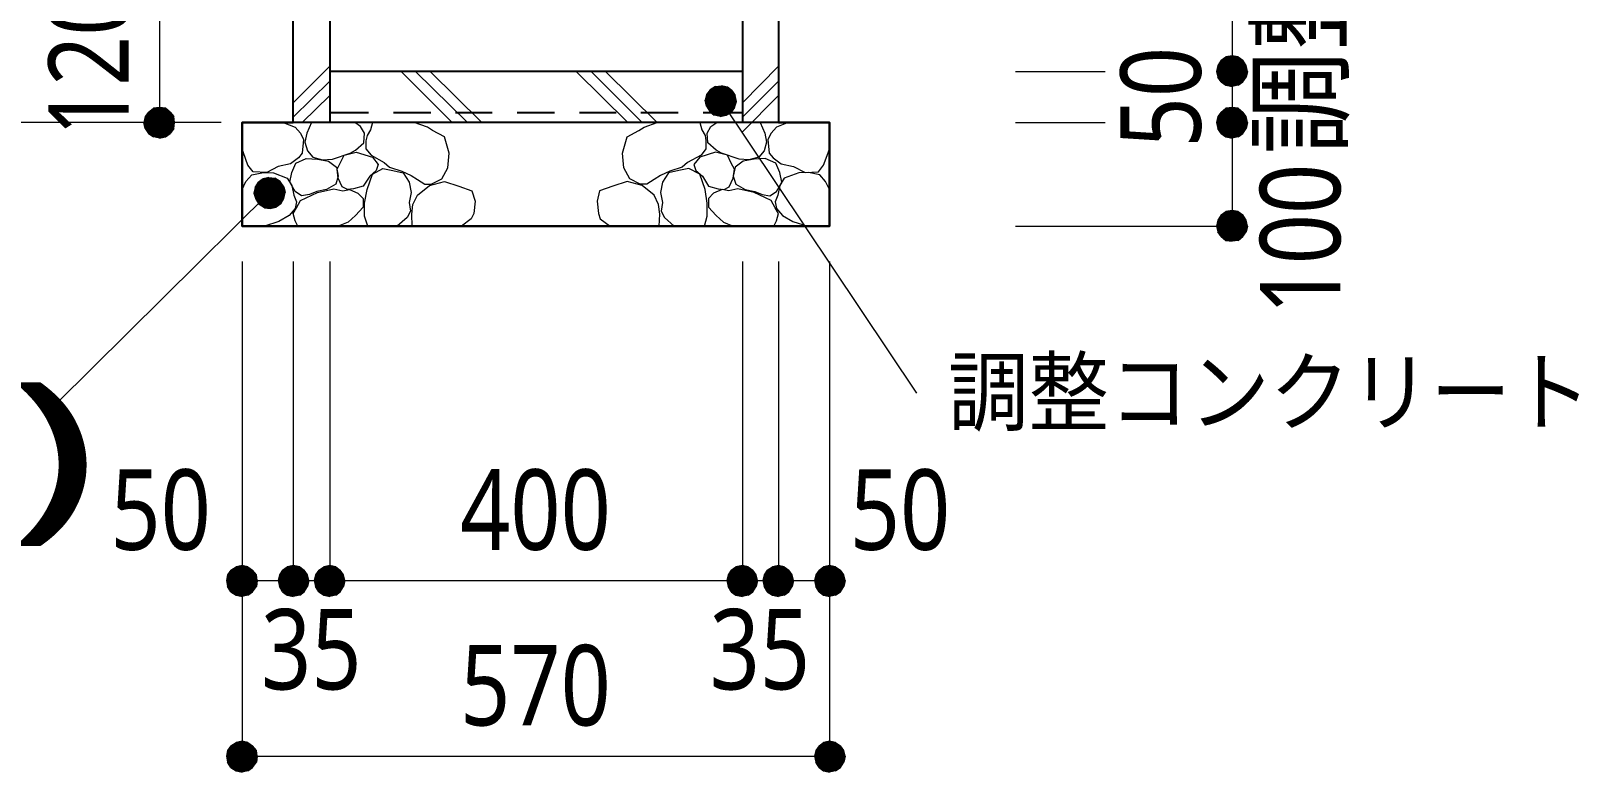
# Model space of a CAD drawing. Header units: millimetres. Extents: x 0 to 420, y 0 to 297.
# Drawn here: x 152 to 202.1, y 201.1 to 225.1 of the extents above; entities that cross this region are included whole.
import ezdxf
from ezdxf.enums import TextEntityAlignment as Align

# ---------------------------------------------------------------- set-up
doc = ezdxf.new("R2010")
doc.units = ezdxf.units.MM
doc.styles.add('kst32b', font='NotoSansJP-Variable.ttf')

msp = doc.modelspace()

# ---------------------------------------------------------------- hatches: boundary and pattern name
h = msp.add_hatch(color=7)
h.paths.add_polyline_path([(190.86, 224.261), (190.648, 224.218), (190.86, 223.753), (190.86, 224.261)])
h.paths.add_polyline_path([(190.648, 224.218), (190.86, 223.753), (190.5, 224.113), (190.648, 224.218)])
h.paths.add_polyline_path([(190.86, 223.753), (190.5, 224.113), (190.394, 223.943), (190.86, 223.753)])
h = msp.add_hatch(color=7)
h.paths.add_polyline_path([(191.304, 223.943), (191.199, 224.113), (190.86, 223.753), (191.304, 223.943)])
h.paths.add_polyline_path([(191.199, 224.113), (190.86, 223.753), (191.05, 224.218), (191.199, 224.113)])
h.paths.add_polyline_path([(190.86, 223.753), (191.05, 224.218), (190.86, 224.261), (190.86, 223.753)])
for points in [[(190.394, 223.943), (190.352, 223.753), (190.86, 223.753), (190.394, 223.943)], [(173.99, 223.16), (173.863, 223.012), (174.329, 222.8), (173.99, 223.16)], [(156.379, 222.567), (156.189, 222.589), (156.189, 222.102), (156.379, 222.567)], [(190.394, 222.292), (190.352, 222.102), (190.86, 222.102), (190.394, 222.292)], [(159.237, 219.816), (159.3, 219.625), (159.745, 219.837), (159.237, 219.816)], [(190.394, 218.948), (190.352, 218.757), (190.86, 218.757), (190.394, 218.948)], [(158.39, 207.497), (158.348, 207.306), (158.856, 207.306), (158.39, 207.497)], [(160.062, 207.497), (160.02, 207.306), (160.507, 207.306), (160.062, 207.497)], [(161.227, 207.497), (161.184, 207.306), (161.692, 207.306), (161.227, 207.497)], [(174.562, 207.497), (174.519, 207.306), (175.027, 207.306), (174.562, 207.497)], [(175.726, 207.497), (175.683, 207.306), (176.191, 207.306), (175.726, 207.497)], [(177.398, 207.497), (177.355, 207.306), (177.842, 207.306), (177.398, 207.497)], [(158.39, 201.824), (158.348, 201.634), (158.856, 201.634), (158.39, 201.824)], [(177.398, 201.824), (177.355, 201.634), (177.842, 201.634), (177.398, 201.824)]]:
    msp.add_hatch(color=7).paths.add_polyline_path(points)
h = msp.add_hatch(color=7)
h.paths.add_polyline_path([(190.352, 223.753), (190.394, 223.562), (190.86, 223.753), (190.352, 223.753)])
h.paths.add_polyline_path([(190.394, 223.562), (190.86, 223.753), (190.5, 223.414), (190.394, 223.562)])
h.paths.add_polyline_path([(190.86, 223.753), (190.5, 223.414), (190.648, 223.308), (190.86, 223.753)])
h = msp.add_hatch(color=7)
h.paths.add_polyline_path([(190.648, 223.308), (190.86, 223.266), (190.86, 223.753), (190.648, 223.308)])
h.paths.add_polyline_path([(190.86, 223.266), (190.86, 223.753), (191.05, 223.308), (190.86, 223.266)])
h.paths.add_polyline_path([(190.86, 223.753), (191.05, 223.308), (191.199, 223.414), (190.86, 223.753)])
h = msp.add_hatch(color=7)
h.paths.add_polyline_path([(191.199, 223.414), (191.304, 223.562), (190.86, 223.753), (191.199, 223.414)])
h.paths.add_polyline_path([(191.304, 223.562), (190.86, 223.753), (191.347, 223.753), (191.304, 223.562)])
h.paths.add_polyline_path([(190.86, 223.753), (191.347, 223.753), (191.304, 223.943), (190.86, 223.753)])
h = msp.add_hatch(color=7)
h.paths.add_polyline_path([(174.54, 223.245), (174.35, 223.287), (174.329, 222.8), (174.54, 223.245)])
h.paths.add_polyline_path([(174.35, 223.287), (174.329, 222.8), (174.159, 223.266), (174.35, 223.287)])
h.paths.add_polyline_path([(174.329, 222.8), (174.159, 223.266), (173.99, 223.16), (174.329, 222.8)])
h = msp.add_hatch(color=7)
h.paths.add_polyline_path([(174.837, 222.779), (174.794, 222.97), (174.329, 222.8), (174.837, 222.779)])
h.paths.add_polyline_path([(174.794, 222.97), (174.329, 222.8), (174.688, 223.139), (174.794, 222.97)])
h.paths.add_polyline_path([(174.329, 222.8), (174.688, 223.139), (174.54, 223.245), (174.329, 222.8)])
h = msp.add_hatch(color=7)
h.paths.add_polyline_path([(173.863, 223.012), (173.821, 222.821), (174.329, 222.8), (173.863, 223.012)])
h.paths.add_polyline_path([(173.821, 222.821), (174.329, 222.8), (173.863, 222.631), (173.821, 222.821)])
h.paths.add_polyline_path([(174.329, 222.8), (173.863, 222.631), (173.969, 222.462), (174.329, 222.8)])
h = msp.add_hatch(color=7)
h.paths.add_polyline_path([(173.969, 222.462), (174.117, 222.335), (174.329, 222.8), (173.969, 222.462)])
h.paths.add_polyline_path([(174.117, 222.335), (174.329, 222.8), (174.308, 222.292), (174.117, 222.335)])
h.paths.add_polyline_path([(174.329, 222.8), (174.308, 222.292), (174.498, 222.335), (174.329, 222.8)])
h = msp.add_hatch(color=7)
h.paths.add_polyline_path([(174.498, 222.335), (174.667, 222.44), (174.329, 222.8), (174.498, 222.335)])
h.paths.add_polyline_path([(174.667, 222.44), (174.329, 222.8), (174.773, 222.589), (174.667, 222.44)])
h.paths.add_polyline_path([(174.329, 222.8), (174.773, 222.589), (174.837, 222.779), (174.329, 222.8)])
h = msp.add_hatch(color=7)
h.paths.add_polyline_path([(155.723, 222.292), (155.681, 222.102), (156.189, 222.102), (155.723, 222.292)])
h.paths.add_polyline_path([(155.681, 222.102), (156.189, 222.102), (155.723, 221.911), (155.681, 222.102)])
h.paths.add_polyline_path([(156.189, 222.102), (155.723, 221.911), (155.829, 221.742), (156.189, 222.102)])
h = msp.add_hatch(color=7)
h.paths.add_polyline_path([(156.189, 222.589), (155.998, 222.567), (156.189, 222.102), (156.189, 222.589)])
h.paths.add_polyline_path([(155.998, 222.567), (156.189, 222.102), (155.829, 222.44), (155.998, 222.567)])
h.paths.add_polyline_path([(156.189, 222.102), (155.829, 222.44), (155.723, 222.292), (156.189, 222.102)])
h = msp.add_hatch(color=7)
h.paths.add_polyline_path([(156.676, 222.102), (156.654, 222.292), (156.189, 222.102), (156.676, 222.102)])
h.paths.add_polyline_path([(156.654, 222.292), (156.189, 222.102), (156.528, 222.44), (156.654, 222.292)])
h.paths.add_polyline_path([(156.189, 222.102), (156.528, 222.44), (156.379, 222.567), (156.189, 222.102)])
h = msp.add_hatch(color=7)
h.paths.add_polyline_path([(190.86, 222.589), (190.648, 222.567), (190.86, 222.102), (190.86, 222.589)])
h.paths.add_polyline_path([(190.648, 222.567), (190.86, 222.102), (190.5, 222.44), (190.648, 222.567)])
h.paths.add_polyline_path([(190.86, 222.102), (190.5, 222.44), (190.394, 222.292), (190.86, 222.102)])
h = msp.add_hatch(color=7)
h.paths.add_polyline_path([(191.304, 222.292), (191.199, 222.44), (190.86, 222.102), (191.304, 222.292)])
h.paths.add_polyline_path([(191.199, 222.44), (190.86, 222.102), (191.05, 222.567), (191.199, 222.44)])
h.paths.add_polyline_path([(190.86, 222.102), (191.05, 222.567), (190.86, 222.589), (190.86, 222.102)])
h = msp.add_hatch(color=7)
h.paths.add_polyline_path([(191.199, 221.742), (191.304, 221.911), (190.86, 222.102), (191.199, 221.742)])
h.paths.add_polyline_path([(191.304, 221.911), (190.86, 222.102), (191.347, 222.102), (191.304, 221.911)])
h.paths.add_polyline_path([(190.86, 222.102), (191.347, 222.102), (191.304, 222.292), (190.86, 222.102)])
h = msp.add_hatch(color=7)
h.paths.add_polyline_path([(155.829, 221.742), (155.998, 221.636), (156.189, 222.102), (155.829, 221.742)])
h.paths.add_polyline_path([(155.998, 221.636), (156.189, 222.102), (156.189, 221.594), (155.998, 221.636)])
h.paths.add_polyline_path([(156.189, 222.102), (156.189, 221.594), (156.379, 221.636), (156.189, 222.102)])
h = msp.add_hatch(color=7)
h.paths.add_polyline_path([(156.379, 221.636), (156.528, 221.742), (156.189, 222.102), (156.379, 221.636)])
h.paths.add_polyline_path([(156.528, 221.742), (156.189, 222.102), (156.654, 221.911), (156.528, 221.742)])
h.paths.add_polyline_path([(156.189, 222.102), (156.654, 221.911), (156.676, 222.102), (156.189, 222.102)])
h = msp.add_hatch(color=7)
h.paths.add_polyline_path([(190.352, 222.102), (190.394, 221.911), (190.86, 222.102), (190.352, 222.102)])
h.paths.add_polyline_path([(190.394, 221.911), (190.86, 222.102), (190.5, 221.742), (190.394, 221.911)])
h.paths.add_polyline_path([(190.86, 222.102), (190.5, 221.742), (190.648, 221.636), (190.86, 222.102)])
h = msp.add_hatch(color=7)
h.paths.add_polyline_path([(190.648, 221.636), (190.86, 221.594), (190.86, 222.102), (190.648, 221.636)])
h.paths.add_polyline_path([(190.86, 221.594), (190.86, 222.102), (191.05, 221.636), (190.86, 221.594)])
h.paths.add_polyline_path([(190.86, 222.102), (191.05, 221.636), (191.199, 221.742), (190.86, 222.102)])
h = msp.add_hatch(color=7)
h.paths.add_polyline_path([(159.533, 220.281), (159.385, 220.176), (159.745, 219.837), (159.533, 220.281)])
h.paths.add_polyline_path([(159.385, 220.176), (159.745, 219.837), (159.279, 220.006), (159.385, 220.176)])
h.paths.add_polyline_path([(159.745, 219.837), (159.279, 220.006), (159.237, 219.816), (159.745, 219.837)])
h = msp.add_hatch(color=7)
h.paths.add_polyline_path([(160.084, 220.197), (159.914, 220.303), (159.745, 219.837), (160.084, 220.197)])
h.paths.add_polyline_path([(159.914, 220.303), (159.745, 219.837), (159.724, 220.324), (159.914, 220.303)])
h.paths.add_polyline_path([(159.745, 219.837), (159.724, 220.324), (159.533, 220.281), (159.745, 219.837)])
h = msp.add_hatch(color=7)
h.paths.add_polyline_path([(160.211, 219.646), (160.253, 219.837), (159.745, 219.837), (160.211, 219.646)])
h.paths.add_polyline_path([(160.253, 219.837), (159.745, 219.837), (160.211, 220.028), (160.253, 219.837)])
h.paths.add_polyline_path([(159.745, 219.837), (160.211, 220.028), (160.084, 220.197), (159.745, 219.837)])
h = msp.add_hatch(color=7)
h.paths.add_polyline_path([(159.3, 219.625), (159.406, 219.456), (159.745, 219.837), (159.3, 219.625)])
h.paths.add_polyline_path([(159.406, 219.456), (159.745, 219.837), (159.576, 219.35), (159.406, 219.456)])
h.paths.add_polyline_path([(159.745, 219.837), (159.576, 219.35), (159.766, 219.329), (159.745, 219.837)])
h = msp.add_hatch(color=7)
h.paths.add_polyline_path([(159.766, 219.329), (159.957, 219.371), (159.745, 219.837), (159.766, 219.329)])
h.paths.add_polyline_path([(159.957, 219.371), (159.745, 219.837), (160.105, 219.477), (159.957, 219.371)])
h.paths.add_polyline_path([(159.745, 219.837), (160.105, 219.477), (160.211, 219.646), (159.745, 219.837)])
h = msp.add_hatch(color=7)
h.paths.add_polyline_path([(190.86, 219.265), (190.648, 219.223), (190.86, 218.757), (190.86, 219.265)])
h.paths.add_polyline_path([(190.648, 219.223), (190.86, 218.757), (190.5, 219.117), (190.648, 219.223)])
h.paths.add_polyline_path([(190.86, 218.757), (190.5, 219.117), (190.394, 218.948), (190.86, 218.757)])
h = msp.add_hatch(color=7)
h.paths.add_polyline_path([(191.304, 218.948), (191.199, 219.117), (190.86, 218.757), (191.304, 218.948)])
h.paths.add_polyline_path([(191.199, 219.117), (190.86, 218.757), (191.05, 219.223), (191.199, 219.117)])
h.paths.add_polyline_path([(190.86, 218.757), (191.05, 219.223), (190.86, 219.265), (190.86, 218.757)])
h = msp.add_hatch(color=7)
h.paths.add_polyline_path([(190.352, 218.757), (190.394, 218.567), (190.86, 218.757), (190.352, 218.757)])
h.paths.add_polyline_path([(190.394, 218.567), (190.86, 218.757), (190.5, 218.419), (190.394, 218.567)])
h.paths.add_polyline_path([(190.86, 218.757), (190.5, 218.419), (190.648, 218.292), (190.86, 218.757)])
h = msp.add_hatch(color=7)
h.paths.add_polyline_path([(190.648, 218.292), (190.86, 218.271), (190.86, 218.757), (190.648, 218.292)])
h.paths.add_polyline_path([(190.86, 218.271), (190.86, 218.757), (191.05, 218.292), (190.86, 218.271)])
h.paths.add_polyline_path([(190.86, 218.757), (191.05, 218.292), (191.199, 218.419), (190.86, 218.757)])
h = msp.add_hatch(color=7)
h.paths.add_polyline_path([(191.199, 218.419), (191.304, 218.567), (190.86, 218.757), (191.199, 218.419)])
h.paths.add_polyline_path([(191.304, 218.567), (190.86, 218.757), (191.347, 218.757), (191.304, 218.567)])
h.paths.add_polyline_path([(190.86, 218.757), (191.347, 218.757), (191.304, 218.948), (190.86, 218.757)])
h = msp.add_hatch(color=7)
h.paths.add_polyline_path([(158.856, 207.793), (158.665, 207.751), (158.856, 207.306), (158.856, 207.793)])
h.paths.add_polyline_path([(158.665, 207.751), (158.856, 207.306), (158.496, 207.645), (158.665, 207.751)])
h.paths.add_polyline_path([(158.856, 207.306), (158.496, 207.645), (158.39, 207.497), (158.856, 207.306)])
h = msp.add_hatch(color=7)
h.paths.add_polyline_path([(159.321, 207.497), (159.195, 207.645), (158.856, 207.306), (159.321, 207.497)])
h.paths.add_polyline_path([(159.195, 207.645), (158.856, 207.306), (159.046, 207.751), (159.195, 207.645)])
h.paths.add_polyline_path([(158.856, 207.306), (159.046, 207.751), (158.856, 207.793), (158.856, 207.306)])
h = msp.add_hatch(color=7)
h.paths.add_polyline_path([(160.507, 207.793), (160.316, 207.751), (160.507, 207.306), (160.507, 207.793)])
h.paths.add_polyline_path([(160.316, 207.751), (160.507, 207.306), (160.168, 207.645), (160.316, 207.751)])
h.paths.add_polyline_path([(160.507, 207.306), (160.168, 207.645), (160.062, 207.497), (160.507, 207.306)])
h = msp.add_hatch(color=7)
h.paths.add_polyline_path([(160.972, 207.497), (160.867, 207.645), (160.507, 207.306), (160.972, 207.497)])
h.paths.add_polyline_path([(160.867, 207.645), (160.507, 207.306), (160.719, 207.751), (160.867, 207.645)])
h.paths.add_polyline_path([(160.507, 207.306), (160.719, 207.751), (160.507, 207.793), (160.507, 207.306)])
h = msp.add_hatch(color=7)
h.paths.add_polyline_path([(161.692, 207.793), (161.502, 207.751), (161.692, 207.306), (161.692, 207.793)])
h.paths.add_polyline_path([(161.502, 207.751), (161.692, 207.306), (161.332, 207.645), (161.502, 207.751)])
h.paths.add_polyline_path([(161.692, 207.306), (161.332, 207.645), (161.227, 207.497), (161.692, 207.306)])
h = msp.add_hatch(color=7)
h.paths.add_polyline_path([(162.137, 207.497), (162.031, 207.645), (161.692, 207.306), (162.137, 207.497)])
h.paths.add_polyline_path([(162.031, 207.645), (161.692, 207.306), (161.883, 207.751), (162.031, 207.645)])
h.paths.add_polyline_path([(161.692, 207.306), (161.883, 207.751), (161.692, 207.793), (161.692, 207.306)])
h = msp.add_hatch(color=7)
h.paths.add_polyline_path([(175.027, 207.793), (174.816, 207.751), (175.027, 207.306), (175.027, 207.793)])
h.paths.add_polyline_path([(174.816, 207.751), (175.027, 207.306), (174.667, 207.645), (174.816, 207.751)])
h.paths.add_polyline_path([(175.027, 207.306), (174.667, 207.645), (174.562, 207.497), (175.027, 207.306)])
h = msp.add_hatch(color=7)
h.paths.add_polyline_path([(175.472, 207.497), (175.366, 207.645), (175.027, 207.306), (175.472, 207.497)])
h.paths.add_polyline_path([(175.366, 207.645), (175.027, 207.306), (175.218, 207.751), (175.366, 207.645)])
h.paths.add_polyline_path([(175.027, 207.306), (175.218, 207.751), (175.027, 207.793), (175.027, 207.306)])
h = msp.add_hatch(color=7)
h.paths.add_polyline_path([(176.191, 207.793), (176.001, 207.751), (176.191, 207.306), (176.191, 207.793)])
h.paths.add_polyline_path([(176.001, 207.751), (176.191, 207.306), (175.832, 207.645), (176.001, 207.751)])
h.paths.add_polyline_path([(176.191, 207.306), (175.832, 207.645), (175.726, 207.497), (176.191, 207.306)])
h = msp.add_hatch(color=7)
h.paths.add_polyline_path([(176.636, 207.497), (176.53, 207.645), (176.191, 207.306), (176.636, 207.497)])
h.paths.add_polyline_path([(176.53, 207.645), (176.191, 207.306), (176.382, 207.751), (176.53, 207.645)])
h.paths.add_polyline_path([(176.191, 207.306), (176.382, 207.751), (176.191, 207.793), (176.191, 207.306)])
h = msp.add_hatch(color=7)
h.paths.add_polyline_path([(177.842, 207.793), (177.652, 207.751), (177.842, 207.306), (177.842, 207.793)])
h.paths.add_polyline_path([(177.652, 207.751), (177.842, 207.306), (177.504, 207.645), (177.652, 207.751)])
h.paths.add_polyline_path([(177.842, 207.306), (177.504, 207.645), (177.398, 207.497), (177.842, 207.306)])
h = msp.add_hatch(color=7)
h.paths.add_polyline_path([(178.308, 207.497), (178.202, 207.645), (177.842, 207.306), (178.308, 207.497)])
h.paths.add_polyline_path([(178.202, 207.645), (177.842, 207.306), (178.033, 207.751), (178.202, 207.645)])
h.paths.add_polyline_path([(177.842, 207.306), (178.033, 207.751), (177.842, 207.793), (177.842, 207.306)])
h = msp.add_hatch(color=7)
h.paths.add_polyline_path([(158.348, 207.306), (158.39, 207.116), (158.856, 207.306), (158.348, 207.306)])
h.paths.add_polyline_path([(158.39, 207.116), (158.856, 207.306), (158.496, 206.946), (158.39, 207.116)])
h.paths.add_polyline_path([(158.856, 207.306), (158.496, 206.946), (158.665, 206.841), (158.856, 207.306)])
h = msp.add_hatch(color=7)
h.paths.add_polyline_path([(158.665, 206.841), (158.856, 206.798), (158.856, 207.306), (158.665, 206.841)])
h.paths.add_polyline_path([(158.856, 206.798), (158.856, 207.306), (159.046, 206.841), (158.856, 206.798)])
h.paths.add_polyline_path([(158.856, 207.306), (159.046, 206.841), (159.195, 206.946), (158.856, 207.306)])
h = msp.add_hatch(color=7)
h.paths.add_polyline_path([(159.195, 206.946), (159.321, 207.116), (158.856, 207.306), (159.195, 206.946)])
h.paths.add_polyline_path([(159.321, 207.116), (158.856, 207.306), (159.343, 207.306), (159.321, 207.116)])
h.paths.add_polyline_path([(158.856, 207.306), (159.343, 207.306), (159.321, 207.497), (158.856, 207.306)])
h = msp.add_hatch(color=7)
h.paths.add_polyline_path([(160.02, 207.306), (160.062, 207.116), (160.507, 207.306), (160.02, 207.306)])
h.paths.add_polyline_path([(160.062, 207.116), (160.507, 207.306), (160.168, 206.946), (160.062, 207.116)])
h.paths.add_polyline_path([(160.507, 207.306), (160.168, 206.946), (160.316, 206.841), (160.507, 207.306)])
h = msp.add_hatch(color=7)
h.paths.add_polyline_path([(160.316, 206.841), (160.507, 206.798), (160.507, 207.306), (160.316, 206.841)])
h.paths.add_polyline_path([(160.507, 206.798), (160.507, 207.306), (160.719, 206.841), (160.507, 206.798)])
h.paths.add_polyline_path([(160.507, 207.306), (160.719, 206.841), (160.867, 206.946), (160.507, 207.306)])
h = msp.add_hatch(color=7)
h.paths.add_polyline_path([(160.867, 206.946), (160.972, 207.116), (160.507, 207.306), (160.867, 206.946)])
h.paths.add_polyline_path([(160.972, 207.116), (160.507, 207.306), (161.015, 207.306), (160.972, 207.116)])
h.paths.add_polyline_path([(160.507, 207.306), (161.015, 207.306), (160.972, 207.497), (160.507, 207.306)])
h = msp.add_hatch(color=7)
h.paths.add_polyline_path([(161.184, 207.306), (161.227, 207.116), (161.692, 207.306), (161.184, 207.306)])
h.paths.add_polyline_path([(161.227, 207.116), (161.692, 207.306), (161.332, 206.946), (161.227, 207.116)])
h.paths.add_polyline_path([(161.692, 207.306), (161.332, 206.946), (161.502, 206.841), (161.692, 207.306)])
h = msp.add_hatch(color=7)
h.paths.add_polyline_path([(161.502, 206.841), (161.692, 206.798), (161.692, 207.306), (161.502, 206.841)])
h.paths.add_polyline_path([(161.692, 206.798), (161.692, 207.306), (161.883, 206.841), (161.692, 206.798)])
h.paths.add_polyline_path([(161.692, 207.306), (161.883, 206.841), (162.031, 206.946), (161.692, 207.306)])
h = msp.add_hatch(color=7)
h.paths.add_polyline_path([(162.031, 206.946), (162.137, 207.116), (161.692, 207.306), (162.031, 206.946)])
h.paths.add_polyline_path([(162.137, 207.116), (161.692, 207.306), (162.179, 207.306), (162.137, 207.116)])
h.paths.add_polyline_path([(161.692, 207.306), (162.179, 207.306), (162.137, 207.497), (161.692, 207.306)])
h = msp.add_hatch(color=7)
h.paths.add_polyline_path([(174.519, 207.306), (174.562, 207.116), (175.027, 207.306), (174.519, 207.306)])
h.paths.add_polyline_path([(174.562, 207.116), (175.027, 207.306), (174.667, 206.946), (174.562, 207.116)])
h.paths.add_polyline_path([(175.027, 207.306), (174.667, 206.946), (174.816, 206.841), (175.027, 207.306)])
h = msp.add_hatch(color=7)
h.paths.add_polyline_path([(174.816, 206.841), (175.027, 206.798), (175.027, 207.306), (174.816, 206.841)])
h.paths.add_polyline_path([(175.027, 206.798), (175.027, 207.306), (175.218, 206.841), (175.027, 206.798)])
h.paths.add_polyline_path([(175.027, 207.306), (175.218, 206.841), (175.366, 206.946), (175.027, 207.306)])
h = msp.add_hatch(color=7)
h.paths.add_polyline_path([(175.366, 206.946), (175.472, 207.116), (175.027, 207.306), (175.366, 206.946)])
h.paths.add_polyline_path([(175.472, 207.116), (175.027, 207.306), (175.514, 207.306), (175.472, 207.116)])
h.paths.add_polyline_path([(175.027, 207.306), (175.514, 207.306), (175.472, 207.497), (175.027, 207.306)])
h = msp.add_hatch(color=7)
h.paths.add_polyline_path([(175.683, 207.306), (175.726, 207.116), (176.191, 207.306), (175.683, 207.306)])
h.paths.add_polyline_path([(175.726, 207.116), (176.191, 207.306), (175.832, 206.946), (175.726, 207.116)])
h.paths.add_polyline_path([(176.191, 207.306), (175.832, 206.946), (176.001, 206.841), (176.191, 207.306)])
h = msp.add_hatch(color=7)
h.paths.add_polyline_path([(176.001, 206.841), (176.191, 206.798), (176.191, 207.306), (176.001, 206.841)])
h.paths.add_polyline_path([(176.191, 206.798), (176.191, 207.306), (176.382, 206.841), (176.191, 206.798)])
h.paths.add_polyline_path([(176.191, 207.306), (176.382, 206.841), (176.53, 206.946), (176.191, 207.306)])
h = msp.add_hatch(color=7)
h.paths.add_polyline_path([(176.53, 206.946), (176.636, 207.116), (176.191, 207.306), (176.53, 206.946)])
h.paths.add_polyline_path([(176.636, 207.116), (176.191, 207.306), (176.678, 207.306), (176.636, 207.116)])
h.paths.add_polyline_path([(176.191, 207.306), (176.678, 207.306), (176.636, 207.497), (176.191, 207.306)])
h = msp.add_hatch(color=7)
h.paths.add_polyline_path([(177.355, 207.306), (177.398, 207.116), (177.842, 207.306), (177.355, 207.306)])
h.paths.add_polyline_path([(177.398, 207.116), (177.842, 207.306), (177.504, 206.946), (177.398, 207.116)])
h.paths.add_polyline_path([(177.842, 207.306), (177.504, 206.946), (177.652, 206.841), (177.842, 207.306)])
h = msp.add_hatch(color=7)
h.paths.add_polyline_path([(177.652, 206.841), (177.842, 206.798), (177.842, 207.306), (177.652, 206.841)])
h.paths.add_polyline_path([(177.842, 206.798), (177.842, 207.306), (178.033, 206.841), (177.842, 206.798)])
h.paths.add_polyline_path([(177.842, 207.306), (178.033, 206.841), (178.202, 206.946), (177.842, 207.306)])
h = msp.add_hatch(color=7)
h.paths.add_polyline_path([(178.202, 206.946), (178.308, 207.116), (177.842, 207.306), (178.202, 206.946)])
h.paths.add_polyline_path([(178.308, 207.116), (177.842, 207.306), (178.35, 207.306), (178.308, 207.116)])
h.paths.add_polyline_path([(177.842, 207.306), (178.35, 207.306), (178.308, 207.497), (177.842, 207.306)])
h = msp.add_hatch(color=7)
h.paths.add_polyline_path([(158.856, 202.121), (158.665, 202.078), (158.856, 201.634), (158.856, 202.121)])
h.paths.add_polyline_path([(158.665, 202.078), (158.856, 201.634), (158.496, 201.972), (158.665, 202.078)])
h.paths.add_polyline_path([(158.856, 201.634), (158.496, 201.972), (158.39, 201.824), (158.856, 201.634)])
h = msp.add_hatch(color=7)
h.paths.add_polyline_path([(159.321, 201.824), (159.195, 201.972), (158.856, 201.634), (159.321, 201.824)])
h.paths.add_polyline_path([(159.195, 201.972), (158.856, 201.634), (159.046, 202.078), (159.195, 201.972)])
h.paths.add_polyline_path([(158.856, 201.634), (159.046, 202.078), (158.856, 202.121), (158.856, 201.634)])
h = msp.add_hatch(color=7)
h.paths.add_polyline_path([(159.195, 201.274), (159.321, 201.443), (158.856, 201.634), (159.195, 201.274)])
h.paths.add_polyline_path([(159.321, 201.443), (158.856, 201.634), (159.343, 201.634), (159.321, 201.443)])
h.paths.add_polyline_path([(158.856, 201.634), (159.343, 201.634), (159.321, 201.824), (158.856, 201.634)])
h = msp.add_hatch(color=7)
h.paths.add_polyline_path([(177.842, 202.121), (177.652, 202.078), (177.842, 201.634), (177.842, 202.121)])
h.paths.add_polyline_path([(177.652, 202.078), (177.842, 201.634), (177.504, 201.972), (177.652, 202.078)])
h.paths.add_polyline_path([(177.842, 201.634), (177.504, 201.972), (177.398, 201.824), (177.842, 201.634)])
h = msp.add_hatch(color=7)
h.paths.add_polyline_path([(178.308, 201.824), (178.202, 201.972), (177.842, 201.634), (178.308, 201.824)])
h.paths.add_polyline_path([(178.202, 201.972), (177.842, 201.634), (178.033, 202.078), (178.202, 201.972)])
h.paths.add_polyline_path([(177.842, 201.634), (178.033, 202.078), (177.842, 202.121), (177.842, 201.634)])
h = msp.add_hatch(color=7)
h.paths.add_polyline_path([(178.202, 201.274), (178.308, 201.443), (177.842, 201.634), (178.202, 201.274)])
h.paths.add_polyline_path([(178.308, 201.443), (177.842, 201.634), (178.35, 201.634), (178.308, 201.443)])
h.paths.add_polyline_path([(177.842, 201.634), (178.35, 201.634), (178.308, 201.824), (177.842, 201.634)])
h = msp.add_hatch(color=7)
h.paths.add_polyline_path([(158.348, 201.634), (158.39, 201.443), (158.856, 201.634), (158.348, 201.634)])
h.paths.add_polyline_path([(158.39, 201.443), (158.856, 201.634), (158.496, 201.274), (158.39, 201.443)])
h.paths.add_polyline_path([(158.856, 201.634), (158.496, 201.274), (158.665, 201.168), (158.856, 201.634)])
h = msp.add_hatch(color=7)
h.paths.add_polyline_path([(158.665, 201.168), (158.856, 201.126), (158.856, 201.634), (158.665, 201.168)])
h.paths.add_polyline_path([(158.856, 201.126), (158.856, 201.634), (159.046, 201.168), (158.856, 201.126)])
h.paths.add_polyline_path([(158.856, 201.634), (159.046, 201.168), (159.195, 201.274), (158.856, 201.634)])
h = msp.add_hatch(color=7)
h.paths.add_polyline_path([(177.355, 201.634), (177.398, 201.443), (177.842, 201.634), (177.355, 201.634)])
h.paths.add_polyline_path([(177.398, 201.443), (177.842, 201.634), (177.504, 201.274), (177.398, 201.443)])
h.paths.add_polyline_path([(177.842, 201.634), (177.504, 201.274), (177.652, 201.168), (177.842, 201.634)])
h = msp.add_hatch(color=7)
h.paths.add_polyline_path([(177.652, 201.168), (177.842, 201.126), (177.842, 201.634), (177.652, 201.168)])
h.paths.add_polyline_path([(177.842, 201.126), (177.842, 201.634), (178.033, 201.168), (177.842, 201.126)])
h.paths.add_polyline_path([(177.842, 201.634), (178.033, 201.168), (178.202, 201.274), (177.842, 201.634)])

# ---------------------------------------------------------------- linework, layer by layer
at = {"lineweight": 25}
for points in [[(161.692, 248.095), (161.692, 222.102)], [(175.027, 248.095), (175.027, 222.102)], [(160.507, 222.102), (160.507, 226.102)], [(176.191, 226.102), (176.191, 222.102)], [(175.027, 223.753), (161.692, 223.753)], [(162.941, 222.419), (161.692, 222.419)], [(164.952, 222.419), (163.745, 222.419)], [(166.942, 222.419), (165.756, 222.419)], [(168.952, 222.419), (167.746, 222.419)], [(170.942, 222.419), (169.757, 222.419)], [(172.953, 222.419), (171.746, 222.419)], [(175.027, 222.419), (173.757, 222.419)], [(176.191, 222.102), (160.507, 222.102)]]:
    msp.add_lwpolyline(points, dxfattribs=at)
at = {"lineweight": 13}
for points in [[(190.86, 226.589), (190.86, 223.753), (190.86, 222.102), (190.86, 218.757)], [(159.851, 226.102), (156.189, 226.102), (156.189, 222.102)], [(161.692, 223.922), (160.507, 222.737)], [(163.999, 223.753), (165.65, 222.102)], [(166.137, 222.102), (164.465, 223.753)], [(164.931, 223.753), (166.603, 222.102)], [(169.651, 223.753), (171.323, 222.102)], [(171.789, 222.102), (170.138, 223.753)], [(170.603, 223.753), (172.276, 222.102)], [(176.191, 223.922), (175.027, 222.737)], [(183.854, 223.753), (186.754, 223.753)], [(190.479, 223.753), (190.86, 223.753)], [(160.507, 222.271), (161.692, 223.435)], [(175.027, 222.271), (176.191, 223.435)], [(161.692, 222.97), (160.803, 222.102)], [(174.329, 222.8), (180.658, 213.36)], [(176.191, 222.97), (175.027, 221.805)], [(158.179, 222.102), (151.003, 222.102)], [(158.179, 222.102), (155.638, 222.102)], [(160.189, 222.102), (160.57, 221.954), (160.74, 221.763), (160.846, 221.551), (160.803, 221.107), (160.676, 220.959), (160.422, 220.768), (160.02, 220.684), (159.66, 220.493), (159.216, 220.514), (159.046, 220.726), (158.898, 221.128), (158.856, 221.255)], [(161.1, 222.102), (160.951, 221.763), (160.888, 221.467), (160.972, 221.192), (161.142, 220.98), (161.459, 220.895), (161.777, 220.916), (162.348, 221.107), (162.518, 221.213), (162.793, 221.446), (162.814, 221.763), (162.687, 221.975), (162.496, 222.102)], [(163.068, 222.102), (163.004, 221.869), (162.899, 221.679), (162.856, 221.509), (162.856, 221.255), (163.026, 221.043), (163.449, 220.811), (163.618, 220.662), (164.021, 220.536), (164.317, 220.387), (164.529, 220.26), (164.761, 220.112), (164.973, 220.112), (165.312, 220.281), (165.502, 220.641), (165.545, 221.107), (165.396, 221.636), (165.015, 221.848), (164.846, 221.954), (164.423, 222.102)], [(173.651, 222.102), (173.715, 221.869), (173.821, 221.679), (173.842, 221.509), (173.842, 221.255), (173.694, 221.043), (173.249, 220.811), (173.08, 220.662), (172.678, 220.536), (172.381, 220.387), (172.17, 220.26), (171.937, 220.112), (171.725, 220.112), (171.387, 220.281), (171.196, 220.641), (171.154, 221.107), (171.302, 221.636), (171.683, 221.848), (171.852, 221.954), (172.276, 222.102)], [(175.599, 222.102), (175.747, 221.763), (175.81, 221.467), (175.726, 221.192), (175.556, 220.98), (175.239, 220.895), (174.921, 220.916), (174.35, 221.107), (174.18, 221.213), (173.905, 221.446), (173.884, 221.763), (174.011, 221.975), (174.202, 222.102)], [(176.509, 222.102), (176.128, 221.954), (175.959, 221.763), (175.853, 221.551), (175.895, 221.107), (176.022, 220.959), (176.276, 220.768), (176.678, 220.684), (177.059, 220.493), (177.483, 220.514), (177.652, 220.726), (177.8, 221.128), (177.842, 221.255)], [(183.854, 222.102), (186.754, 222.102)], [(190.479, 222.102), (190.86, 222.102)], [(158.856, 219.943), (158.983, 220.197), (159.173, 220.408), (159.554, 220.493), (159.872, 220.472), (160.316, 220.303), (160.465, 220.07), (160.528, 219.752), (160.613, 219.541), (160.57, 219.329), (160.38, 219.096), (160.041, 218.906), (159.576, 218.757)], [(162.92, 218.757), (162.814, 219.075), (162.814, 219.498), (162.899, 219.943), (163.068, 220.43), (163.407, 220.62), (163.724, 220.557), (164.063, 220.472), (164.253, 220.176), (164.317, 219.837), (164.253, 219.52), (164.296, 219.244), (164.19, 219.033), (163.872, 218.757)], [(164.359, 218.757), (164.338, 219.138), (164.38, 219.456), (164.529, 219.752), (164.91, 220.07), (165.396, 220.197), (165.862, 220.049), (166.285, 219.9), (166.391, 219.562), (166.349, 219.16), (166.264, 218.99), (165.947, 218.757)], [(172.339, 218.757), (172.36, 219.138), (172.318, 219.456), (172.17, 219.752), (171.789, 220.07), (171.302, 220.197), (170.836, 220.049), (170.413, 219.9), (170.328, 219.562), (170.371, 219.16), (170.434, 218.99), (170.752, 218.757)], [(173.8, 218.757), (173.884, 219.075), (173.884, 219.498), (173.821, 219.943), (173.651, 220.43), (173.292, 220.62), (172.974, 220.557), (172.635, 220.472), (172.445, 220.176), (172.381, 219.837), (172.445, 219.52), (172.403, 219.244), (172.508, 219.033), (172.826, 218.757)], [(177.842, 219.943), (177.715, 220.197), (177.525, 220.408), (177.165, 220.493), (176.847, 220.472), (176.382, 220.303), (176.234, 220.07), (176.17, 219.752), (176.086, 219.541), (176.128, 219.329), (176.318, 219.096), (176.657, 218.906), (177.144, 218.757)], [(159.745, 219.837), (152.866, 213.042)], [(160.655, 218.757), (160.57, 218.927), (160.507, 219.16), (160.613, 219.35), (160.74, 219.583), (161.29, 219.837), (161.819, 219.964), (162.116, 219.9), (162.327, 219.943), (162.602, 219.816), (162.772, 219.646), (162.772, 219.371), (162.518, 219.096), (162.285, 218.884), (161.967, 218.757)], [(176.043, 218.757), (176.128, 218.927), (176.191, 219.16), (176.086, 219.35), (175.959, 219.583), (175.408, 219.837), (174.879, 219.964), (174.583, 219.9), (174.371, 219.943), (174.096, 219.816), (173.927, 219.646), (173.927, 219.371), (174.18, 219.096), (174.413, 218.884), (174.731, 218.757)], [(183.854, 218.757), (190.86, 218.757)], [(158.856, 217.614), (158.856, 201.634)], [(160.507, 217.614), (160.507, 207.306)], [(161.692, 217.614), (161.692, 207.306)], [(175.027, 217.614), (175.027, 207.306)], [(176.191, 217.614), (176.191, 207.306)], [(177.842, 217.614), (177.842, 201.634)], [(158.856, 207.306), (160.507, 207.306), (161.692, 207.306), (175.027, 207.306), (176.191, 207.306), (177.842, 207.306)], [(158.856, 201.634), (177.842, 201.634)]]:
    msp.add_lwpolyline(points, dxfattribs=at)
at = {"lineweight": 0}
for points in [[(190.648, 224.218), (190.86, 223.753), (190.5, 224.113)], [(190.86, 224.261), (190.648, 224.218), (190.86, 223.753)], [(190.86, 223.753), (191.05, 224.218), (190.86, 224.261)], [(191.199, 224.113), (190.86, 223.753), (191.05, 224.218)], [(190.394, 223.943), (190.352, 223.753), (190.86, 223.753)], [(190.352, 223.753), (190.394, 223.562), (190.86, 223.753)], [(190.86, 223.753), (190.5, 224.113), (190.394, 223.943)], [(190.394, 223.562), (190.86, 223.753), (190.5, 223.414)], [(190.86, 223.753), (190.5, 223.414), (190.648, 223.308)], [(190.648, 223.308), (190.86, 223.266), (190.86, 223.753)], [(191.304, 223.943), (191.199, 224.113), (190.86, 223.753)], [(190.86, 223.753), (191.347, 223.753), (191.304, 223.943)], [(190.86, 223.266), (190.86, 223.753), (191.05, 223.308)], [(190.86, 223.753), (191.05, 223.308), (191.199, 223.414)], [(191.199, 223.414), (191.304, 223.562), (190.86, 223.753)], [(191.304, 223.562), (190.86, 223.753), (191.347, 223.753)], [(173.99, 223.16), (173.863, 223.012), (174.329, 222.8)], [(174.329, 222.8), (174.159, 223.266), (173.99, 223.16)], [(174.35, 223.287), (174.329, 222.8), (174.159, 223.266)], [(174.54, 223.245), (174.35, 223.287), (174.329, 222.8)], [(174.329, 222.8), (174.688, 223.139), (174.54, 223.245)], [(173.863, 223.012), (173.821, 222.821), (174.329, 222.8)], [(173.821, 222.821), (174.329, 222.8), (173.863, 222.631)], [(174.329, 222.8), (173.863, 222.631), (173.969, 222.462)], [(173.969, 222.462), (174.117, 222.335), (174.329, 222.8)], [(174.117, 222.335), (174.329, 222.8), (174.308, 222.292)], [(174.329, 222.8), (174.308, 222.292), (174.498, 222.335)], [(174.794, 222.97), (174.329, 222.8), (174.688, 223.139)], [(174.837, 222.779), (174.794, 222.97), (174.329, 222.8)], [(174.498, 222.335), (174.667, 222.44), (174.329, 222.8)], [(174.667, 222.44), (174.329, 222.8), (174.773, 222.589)], [(174.329, 222.8), (174.773, 222.589), (174.837, 222.779)], [(155.723, 222.292), (155.681, 222.102), (156.189, 222.102)], [(156.189, 222.102), (155.829, 222.44), (155.723, 222.292)], [(155.998, 222.567), (156.189, 222.102), (155.829, 222.44)], [(156.189, 222.589), (155.998, 222.567), (156.189, 222.102)], [(156.379, 222.567), (156.189, 222.589), (156.189, 222.102)], [(156.189, 222.102), (156.528, 222.44), (156.379, 222.567)], [(156.654, 222.292), (156.189, 222.102), (156.528, 222.44)], [(156.676, 222.102), (156.654, 222.292), (156.189, 222.102)], [(190.394, 222.292), (190.352, 222.102), (190.86, 222.102)], [(190.86, 222.102), (190.5, 222.44), (190.394, 222.292)], [(190.648, 222.567), (190.86, 222.102), (190.5, 222.44)], [(190.86, 222.589), (190.648, 222.567), (190.86, 222.102)], [(190.86, 222.102), (191.05, 222.567), (190.86, 222.589)], [(191.199, 222.44), (190.86, 222.102), (191.05, 222.567)], [(191.304, 222.292), (191.199, 222.44), (190.86, 222.102)], [(190.86, 222.102), (191.347, 222.102), (191.304, 222.292)], [(155.681, 222.102), (156.189, 222.102), (155.723, 221.911)], [(156.189, 222.102), (155.723, 221.911), (155.829, 221.742)], [(155.829, 221.742), (155.998, 221.636), (156.189, 222.102)], [(155.998, 221.636), (156.189, 222.102), (156.189, 221.594)], [(156.189, 222.102), (156.189, 221.594), (156.379, 221.636)], [(156.379, 221.636), (156.528, 221.742), (156.189, 222.102)], [(156.528, 221.742), (156.189, 222.102), (156.654, 221.911)], [(156.189, 222.102), (156.654, 221.911), (156.676, 222.102)], [(190.352, 222.102), (190.394, 221.911), (190.86, 222.102)], [(190.394, 221.911), (190.86, 222.102), (190.5, 221.742)], [(190.86, 222.102), (190.5, 221.742), (190.648, 221.636)], [(190.648, 221.636), (190.86, 221.594), (190.86, 222.102)], [(190.86, 221.594), (190.86, 222.102), (191.05, 221.636)], [(190.86, 222.102), (191.05, 221.636), (191.199, 221.742)], [(191.199, 221.742), (191.304, 221.911), (190.86, 222.102)], [(191.304, 221.911), (190.86, 222.102), (191.347, 222.102)], [(159.385, 220.176), (159.745, 219.837), (159.279, 220.006)], [(159.533, 220.281), (159.385, 220.176), (159.745, 219.837)], [(159.745, 219.837), (159.724, 220.324), (159.533, 220.281)], [(159.914, 220.303), (159.745, 219.837), (159.724, 220.324)], [(160.084, 220.197), (159.914, 220.303), (159.745, 219.837)], [(159.745, 219.837), (160.211, 220.028), (160.084, 220.197)], [(159.745, 219.837), (159.279, 220.006), (159.237, 219.816)], [(159.237, 219.816), (159.3, 219.625), (159.745, 219.837)], [(159.3, 219.625), (159.406, 219.456), (159.745, 219.837)], [(159.406, 219.456), (159.745, 219.837), (159.576, 219.35)], [(159.745, 219.837), (159.576, 219.35), (159.766, 219.329)], [(160.253, 219.837), (159.745, 219.837), (160.211, 220.028)], [(159.766, 219.329), (159.957, 219.371), (159.745, 219.837)], [(159.957, 219.371), (159.745, 219.837), (160.105, 219.477)], [(159.745, 219.837), (160.105, 219.477), (160.211, 219.646)], [(160.211, 219.646), (160.253, 219.837), (159.745, 219.837)], [(190.648, 219.223), (190.86, 218.757), (190.5, 219.117)], [(190.86, 219.265), (190.648, 219.223), (190.86, 218.757)], [(190.86, 218.757), (191.05, 219.223), (190.86, 219.265)], [(191.199, 219.117), (190.86, 218.757), (191.05, 219.223)], [(190.394, 218.948), (190.352, 218.757), (190.86, 218.757)], [(190.352, 218.757), (190.394, 218.567), (190.86, 218.757)], [(190.86, 218.757), (190.5, 219.117), (190.394, 218.948)], [(190.394, 218.567), (190.86, 218.757), (190.5, 218.419)], [(190.86, 218.757), (190.5, 218.419), (190.648, 218.292)], [(190.648, 218.292), (190.86, 218.271), (190.86, 218.757)], [(191.304, 218.948), (191.199, 219.117), (190.86, 218.757)], [(190.86, 218.757), (191.347, 218.757), (191.304, 218.948)], [(190.86, 218.271), (190.86, 218.757), (191.05, 218.292)], [(190.86, 218.757), (191.05, 218.292), (191.199, 218.419)], [(191.199, 218.419), (191.304, 218.567), (190.86, 218.757)], [(191.304, 218.567), (190.86, 218.757), (191.347, 218.757)], [(158.856, 207.306), (158.496, 207.645), (158.39, 207.497)], [(158.665, 207.751), (158.856, 207.306), (158.496, 207.645)], [(158.856, 207.793), (158.665, 207.751), (158.856, 207.306)], [(158.856, 207.306), (159.046, 207.751), (158.856, 207.793)], [(159.195, 207.645), (158.856, 207.306), (159.046, 207.751)], [(159.321, 207.497), (159.195, 207.645), (158.856, 207.306)], [(160.507, 207.306), (160.168, 207.645), (160.062, 207.497)], [(160.316, 207.751), (160.507, 207.306), (160.168, 207.645)], [(160.507, 207.793), (160.316, 207.751), (160.507, 207.306)], [(160.507, 207.306), (160.719, 207.751), (160.507, 207.793)], [(160.867, 207.645), (160.507, 207.306), (160.719, 207.751)], [(160.972, 207.497), (160.867, 207.645), (160.507, 207.306)], [(161.692, 207.306), (161.332, 207.645), (161.227, 207.497)], [(161.502, 207.751), (161.692, 207.306), (161.332, 207.645)], [(161.692, 207.793), (161.502, 207.751), (161.692, 207.306)], [(161.692, 207.306), (161.883, 207.751), (161.692, 207.793)], [(162.031, 207.645), (161.692, 207.306), (161.883, 207.751)], [(162.137, 207.497), (162.031, 207.645), (161.692, 207.306)], [(175.027, 207.306), (174.667, 207.645), (174.562, 207.497)], [(174.816, 207.751), (175.027, 207.306), (174.667, 207.645)], [(175.027, 207.793), (174.816, 207.751), (175.027, 207.306)], [(175.027, 207.306), (175.218, 207.751), (175.027, 207.793)], [(175.366, 207.645), (175.027, 207.306), (175.218, 207.751)], [(175.472, 207.497), (175.366, 207.645), (175.027, 207.306)], [(176.191, 207.306), (175.832, 207.645), (175.726, 207.497)], [(176.001, 207.751), (176.191, 207.306), (175.832, 207.645)], [(176.191, 207.793), (176.001, 207.751), (176.191, 207.306)], [(176.191, 207.306), (176.382, 207.751), (176.191, 207.793)], [(176.53, 207.645), (176.191, 207.306), (176.382, 207.751)], [(176.636, 207.497), (176.53, 207.645), (176.191, 207.306)], [(177.842, 207.306), (177.504, 207.645), (177.398, 207.497)], [(177.652, 207.751), (177.842, 207.306), (177.504, 207.645)], [(177.842, 207.793), (177.652, 207.751), (177.842, 207.306)], [(177.842, 207.306), (178.033, 207.751), (177.842, 207.793)], [(178.202, 207.645), (177.842, 207.306), (178.033, 207.751)], [(178.308, 207.497), (178.202, 207.645), (177.842, 207.306)], [(158.39, 207.497), (158.348, 207.306), (158.856, 207.306)], [(158.348, 207.306), (158.39, 207.116), (158.856, 207.306)], [(158.39, 207.116), (158.856, 207.306), (158.496, 206.946)], [(158.856, 207.306), (158.496, 206.946), (158.665, 206.841)], [(158.665, 206.841), (158.856, 206.798), (158.856, 207.306)], [(158.856, 207.306), (159.343, 207.306), (159.321, 207.497)], [(158.856, 206.798), (158.856, 207.306), (159.046, 206.841)], [(158.856, 207.306), (159.046, 206.841), (159.195, 206.946)], [(159.195, 206.946), (159.321, 207.116), (158.856, 207.306)], [(159.321, 207.116), (158.856, 207.306), (159.343, 207.306)], [(160.062, 207.497), (160.02, 207.306), (160.507, 207.306)], [(160.02, 207.306), (160.062, 207.116), (160.507, 207.306)], [(160.062, 207.116), (160.507, 207.306), (160.168, 206.946)], [(160.507, 207.306), (160.168, 206.946), (160.316, 206.841)], [(160.316, 206.841), (160.507, 206.798), (160.507, 207.306)], [(160.507, 207.306), (161.015, 207.306), (160.972, 207.497)], [(160.507, 206.798), (160.507, 207.306), (160.719, 206.841)], [(160.507, 207.306), (160.719, 206.841), (160.867, 206.946)], [(160.867, 206.946), (160.972, 207.116), (160.507, 207.306)], [(160.972, 207.116), (160.507, 207.306), (161.015, 207.306)], [(161.227, 207.497), (161.184, 207.306), (161.692, 207.306)], [(161.184, 207.306), (161.227, 207.116), (161.692, 207.306)], [(161.227, 207.116), (161.692, 207.306), (161.332, 206.946)], [(161.692, 207.306), (161.332, 206.946), (161.502, 206.841)], [(161.502, 206.841), (161.692, 206.798), (161.692, 207.306)], [(161.692, 207.306), (162.179, 207.306), (162.137, 207.497)], [(161.692, 206.798), (161.692, 207.306), (161.883, 206.841)], [(161.692, 207.306), (161.883, 206.841), (162.031, 206.946)], [(162.031, 206.946), (162.137, 207.116), (161.692, 207.306)], [(162.137, 207.116), (161.692, 207.306), (162.179, 207.306)], [(174.562, 207.497), (174.519, 207.306), (175.027, 207.306)], [(174.519, 207.306), (174.562, 207.116), (175.027, 207.306)], [(174.562, 207.116), (175.027, 207.306), (174.667, 206.946)], [(175.027, 207.306), (174.667, 206.946), (174.816, 206.841)], [(174.816, 206.841), (175.027, 206.798), (175.027, 207.306)], [(175.027, 207.306), (175.514, 207.306), (175.472, 207.497)], [(175.027, 206.798), (175.027, 207.306), (175.218, 206.841)], [(175.027, 207.306), (175.218, 206.841), (175.366, 206.946)], [(175.366, 206.946), (175.472, 207.116), (175.027, 207.306)], [(175.472, 207.116), (175.027, 207.306), (175.514, 207.306)], [(175.726, 207.497), (175.683, 207.306), (176.191, 207.306)], [(175.683, 207.306), (175.726, 207.116), (176.191, 207.306)], [(175.726, 207.116), (176.191, 207.306), (175.832, 206.946)], [(176.191, 207.306), (175.832, 206.946), (176.001, 206.841)], [(176.001, 206.841), (176.191, 206.798), (176.191, 207.306)], [(176.191, 207.306), (176.678, 207.306), (176.636, 207.497)], [(176.191, 206.798), (176.191, 207.306), (176.382, 206.841)], [(176.191, 207.306), (176.382, 206.841), (176.53, 206.946)], [(176.53, 206.946), (176.636, 207.116), (176.191, 207.306)], [(176.636, 207.116), (176.191, 207.306), (176.678, 207.306)], [(177.398, 207.497), (177.355, 207.306), (177.842, 207.306)], [(177.355, 207.306), (177.398, 207.116), (177.842, 207.306)], [(177.398, 207.116), (177.842, 207.306), (177.504, 206.946)], [(177.842, 207.306), (177.504, 206.946), (177.652, 206.841)], [(177.652, 206.841), (177.842, 206.798), (177.842, 207.306)], [(177.842, 207.306), (178.35, 207.306), (178.308, 207.497)], [(177.842, 206.798), (177.842, 207.306), (178.033, 206.841)], [(177.842, 207.306), (178.033, 206.841), (178.202, 206.946)], [(178.202, 206.946), (178.308, 207.116), (177.842, 207.306)], [(178.308, 207.116), (177.842, 207.306), (178.35, 207.306)], [(158.39, 201.824), (158.348, 201.634), (158.856, 201.634)], [(158.856, 201.634), (158.496, 201.972), (158.39, 201.824)], [(158.665, 202.078), (158.856, 201.634), (158.496, 201.972)], [(158.856, 202.121), (158.665, 202.078), (158.856, 201.634)], [(158.856, 201.634), (159.046, 202.078), (158.856, 202.121)], [(159.195, 201.972), (158.856, 201.634), (159.046, 202.078)], [(159.321, 201.824), (159.195, 201.972), (158.856, 201.634)], [(158.856, 201.634), (159.343, 201.634), (159.321, 201.824)], [(177.398, 201.824), (177.355, 201.634), (177.842, 201.634)], [(177.842, 201.634), (177.504, 201.972), (177.398, 201.824)], [(177.652, 202.078), (177.842, 201.634), (177.504, 201.972)], [(177.842, 202.121), (177.652, 202.078), (177.842, 201.634)], [(177.842, 201.634), (178.033, 202.078), (177.842, 202.121)], [(178.202, 201.972), (177.842, 201.634), (178.033, 202.078)], [(178.308, 201.824), (178.202, 201.972), (177.842, 201.634)], [(177.842, 201.634), (178.35, 201.634), (178.308, 201.824)], [(158.348, 201.634), (158.39, 201.443), (158.856, 201.634)], [(158.39, 201.443), (158.856, 201.634), (158.496, 201.274)], [(158.856, 201.634), (158.496, 201.274), (158.665, 201.168)], [(158.665, 201.168), (158.856, 201.126), (158.856, 201.634)], [(158.856, 201.126), (158.856, 201.634), (159.046, 201.168)], [(158.856, 201.634), (159.046, 201.168), (159.195, 201.274)], [(159.195, 201.274), (159.321, 201.443), (158.856, 201.634)], [(159.321, 201.443), (158.856, 201.634), (159.343, 201.634)], [(177.355, 201.634), (177.398, 201.443), (177.842, 201.634)], [(177.398, 201.443), (177.842, 201.634), (177.504, 201.274)], [(177.842, 201.634), (177.504, 201.274), (177.652, 201.168)], [(177.652, 201.168), (177.842, 201.126), (177.842, 201.634)], [(177.842, 201.126), (177.842, 201.634), (178.033, 201.168)], [(177.842, 201.634), (178.033, 201.168), (178.202, 201.274)], [(178.202, 201.274), (178.308, 201.443), (177.842, 201.634)], [(178.308, 201.443), (177.842, 201.634), (178.35, 201.634)]]:
    msp.add_lwpolyline(points, close=True, dxfattribs=at)
at = {"lineweight": 30}
msp.add_lwpolyline([(176.191, 222.102), (177.842, 222.102), (177.842, 218.757), (158.856, 218.757), (158.856, 222.102), (160.507, 222.102)], dxfattribs=at)
at = {"lineweight": 13}
for points in [[(161.036, 219.773), (160.782, 219.731), (160.57, 219.879), (160.401, 220.176), (160.465, 220.493), (160.592, 220.789), (160.93, 220.938), (161.29, 220.916), (161.65, 220.853), (161.904, 220.662), (161.967, 220.366), (161.883, 220.112), (161.586, 219.943), (161.269, 219.879)], [(162.264, 219.943), (162.094, 220.028), (161.967, 220.303), (161.925, 220.599), (162.031, 220.789), (162.158, 221.043), (162.539, 221.149), (163.068, 220.98), (163.259, 220.747), (163.195, 220.557), (162.983, 220.366), (162.772, 220.049), (162.454, 219.964)], [(174.435, 219.943), (174.604, 220.028), (174.731, 220.303), (174.773, 220.599), (174.667, 220.789), (174.54, 221.043), (174.159, 221.149), (173.651, 220.98), (173.461, 220.747), (173.524, 220.557), (173.736, 220.366), (173.927, 220.049), (174.244, 219.964)], [(175.662, 219.773), (175.916, 219.731), (176.128, 219.879), (176.297, 220.176), (176.234, 220.493), (176.107, 220.789), (175.768, 220.938), (175.408, 220.916), (175.048, 220.853), (174.794, 220.662), (174.731, 220.366), (174.816, 220.112), (175.112, 219.943), (175.429, 219.879)]]:
    msp.add_lwpolyline(points, close=True, dxfattribs=at)

# ---------------------------------------------------------------- texts
at = {"style": 'kst32b'}
for s, height, p, p2 in [('調整(96～204)', 2.5989, (194.352, 221.065), (194.352, 242.181)), ('120', 2.5989, (155.194, 221.657), (155.194, 226.53)), ('50', 2.5989, (189.844, 221.297), (189.844, 224.546)), ('100', 2.5989, (194.352, 215.9), (194.352, 220.773)), ('調整コンクリート', 2.0791, (181.674, 212.365), (202.465, 212.365)), ('(          )', 4.33151, (121.751, 209.381), (154.237, 209.381)), ('50', 2.5989, (154.601, 208.301), (157.85, 208.301)), ('400', 2.5989, (165.904, 208.301), (170.777, 208.301)), ('50', 2.5989, (178.499, 208.301), (181.747, 208.301)), ('35', 2.5989, (159.47, 203.793), (162.718, 203.793)), ('35', 2.5989, (173.969, 203.793), (177.217, 203.793)), ('570', 2.5989, (165.904, 202.629), (170.777, 202.629))]:
    msp.add_text(s, height=height, dxfattribs=at).set_placement(p, p2, align=Align.FIT)

doc.saveas('drawing.dxf')
